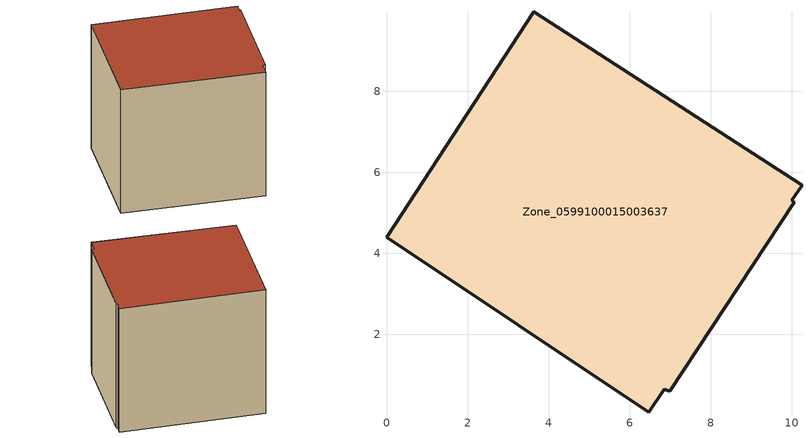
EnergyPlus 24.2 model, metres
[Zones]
Zone_0599100015003637
 floor ground (C_G): 6.99,0.6 6.85,0.64 6.48,0.08 0,4.4 3.64,9.95 10.25,5.68 10.01,5.31 10.06,5.26 z0.91
 wall outside (C_F): 0,4.4 6.48,0.08 6.85,0.64 6.99,0.6 10.06,5.26 10.01,5.31 10.25,5.68 3.64,9.95 0,4.4 z0.91:8.49
 roof outside (C_R): 6.85,0.64 6.99,0.6 10.06,5.26 10.01,5.31 10.25,5.68 3.64,9.95 0,4.4 6.48,0.08 z8.49
[BUILDING]
Pand.0599100015003637: North Axis=0; Terrain=City; Loads Convergence Tolerance Value=0.04; Temperature Convergence Tolerance Value=0.4; Solar Distribution=FullExterior; Maximum Number of Warmup Days=25; Minimum Number of Warmup Days=1
[Site:Location]
Rotterdam.The.Hague.AP_ZH_NLD Design_Conditions: Latitude=51.96; Longitude=4.45; Time Zone=1; Elevation=-4.5
[SITE:GROUNDTEMPERATURE:BUILDINGSURFACE]
18, 18, 18, 18, 18, 18, 18, 18, 18, 18, 18, 18
[MATERIAL] Thermal Absorptance=0.9; Solar Absorptance=0.7; Visible Absorptance=0.7
Name | Roughness | Thickness | Conductivity | Density | Specific Heat
G.TC.1965-1974 | MediumSmooth | 0.15 | 0.882353 | 540 | 1210
F.TC.1965-1974 | Rough | 0.3 | 0.697674 | 1920 | 840
R.TC.1965-1974 | MediumRough | 0.2 | 0.232558 | 1500 | 1000
[CONSTRUCTION]
C_G: G.TC.1965-1974
C_F: F.TC.1965-1974
C_R: R.TC.1965-1974
[ZONE]
Zone_0599100015003637: Type=1; Multiplier=1; Ceiling Height=Autocalculate; Volume=Autocalculate; Floor Area=autocalculate; Part of Total Floor Area=Yes
[ZONEINFILTRATION:DESIGNFLOWRATE]
Infil_Zone_0599100015003637: Zone or ZoneList or Space or SpaceList=Zone_0599100015003637; Schedule=AlwaysOn; Design Flow Rate Calculation Method=Flow/Area; Flow Rate per Floor Area=0.003; Constant Term Coefficient=1; Temperature Term Coefficient=0; Velocity Term Coefficient=0; Velocity Squared Term Coefficient=0
[HVACTEMPLATE:ZONE:IDEALLOADSAIRSYSTEM]
Zone_0599100015003637: Maximum Heating Supply Air Temperature=50; Minimum Cooling Supply Air Temperature=13; Maximum Heating Supply Air Humidity Ratio=0.0156; Minimum Cooling Supply Air Humidity Ratio=0.0077; Heating Limit=NoLimit; Cooling Limit=NoLimit; Dehumidification Control Type=ConstantSensibleHeatRatio; Cooling Sensible Heat Ratio=0.7; Dehumidification Setpoint=60; Humidification Control Type=None; Humidification Setpoint=30; Outdoor Air Method=None; Outdoor Air Flow Rate per Person=0.00944; Outdoor Air Flow Rate per Zone Floor Area=0; Outdoor Air Flow Rate per Zone=0; Demand Controlled Ventilation Type=None; Outdoor Air Economizer Type=NoEconomizer; Heat Recovery Type=None; Sensible Heat Recovery Effectiveness=0.7; Latent Heat Recovery Effectiveness=0.65
[ZONECONTROL:THERMOSTAT]
ThermostatControl_Zone_0599100015003637: Zone or ZoneList=Zone_0599100015003637; Control Type Schedule=DualSetpointControlType; Control 1=Thermostat_Zone_0599100015003637; Temperature Difference Between Cutout And Setpoint=0
[THERMOSTATSETPOINT:DUALSETPOINT]
Thermostat_Zone_0599100015003637: Heating Setpoint Temperature Schedule=HeatingSetpoint_Zone_0599100015003637; Cooling Setpoint Temperature Schedule=CoolingSetpoint_Zone_0599100015003637
[SCHEDULE:COMPACT]
HeatingSetpoint_Zone_0599100015003637: Through: 12/31, For: AllDays, Until: 24:00, 21
CoolingSetpoint_Zone_0599100015003637: Through: 12/31, For: AllDays, Until: 24:00, 24
DualSetpointControlType: Through: 12/31, For: AllDays, Until: 24:00, 4
AlwaysOn: Through: 12/31, For: AllDays, Until: 24:00, 1
